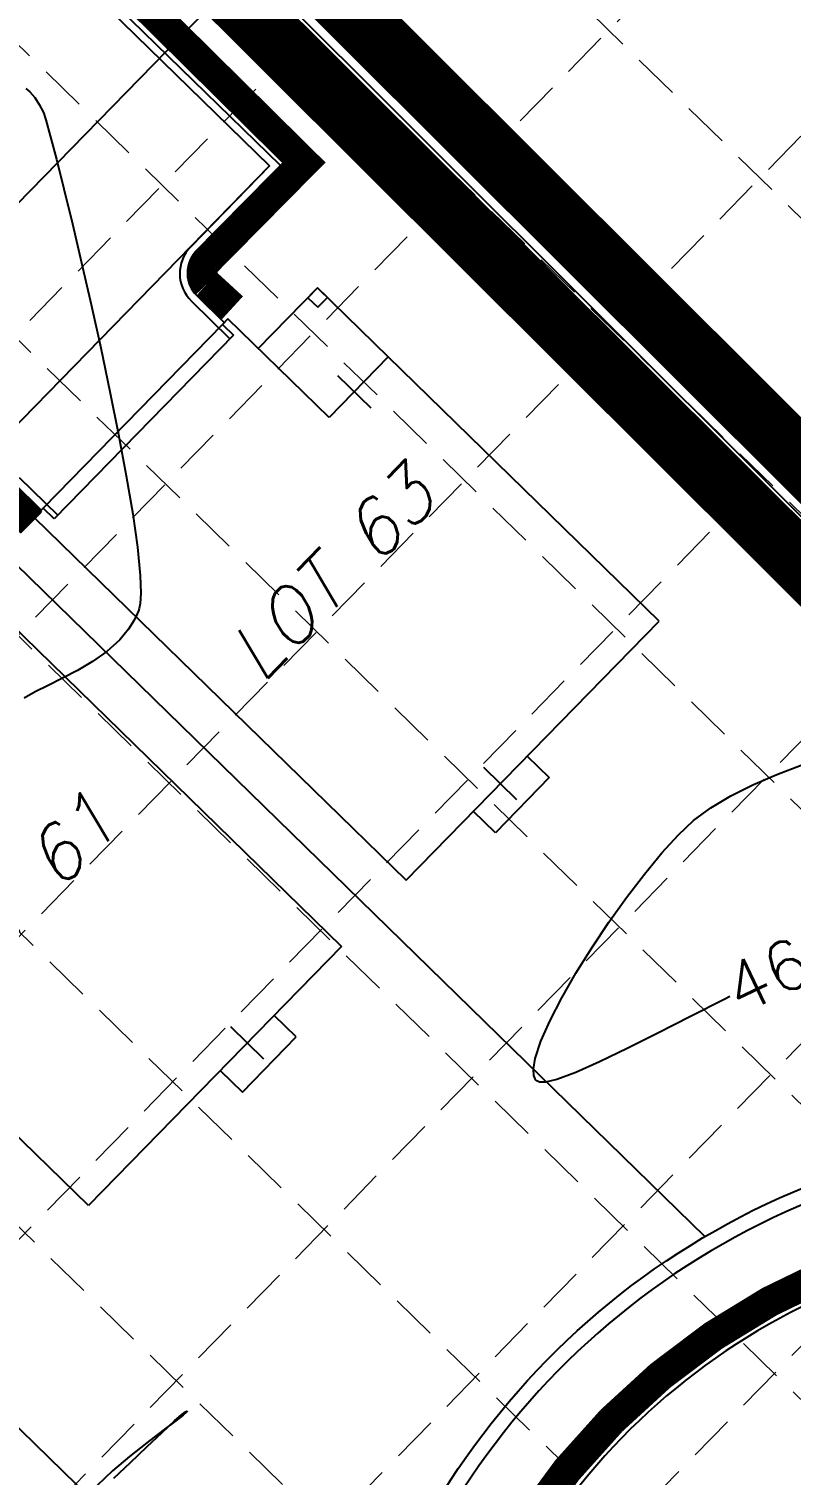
# Model space of a CAD drawing. Header units: feet. Extents: x -15 to 992, y 1644 to 2657.
# Drawn here: x 611.1 to 660.5, y 2436.6 to 2530.5 of the extents above; entities that cross this region are included whole.
import ezdxf
from ezdxf.enums import TextEntityAlignment as Align

# ---------------------------------------------------------------- set-up
doc = ezdxf.new("R2010")
doc.units = ezdxf.units.FT
doc.header["$LTSCALE"] = 30
doc.header["$MEASUREMENT"] = 0
for name, pattern in [('HIDDEN', [0.375, 0.25, -0.125]), ('HIDDEN2', [0.1875, 0.125, -0.0625]), ('x500106ebs$0$PHANTOM', [2.5, 1.25, -0.25, 0.25, -0.25, 0.25, -0.25]), ('x500106ebs$0$PHANTOM2', [1.25, 0.625, -0.125, 0.125, -0.125, 0.125, -0.125])]:
    doc.linetypes.add(name, pattern=pattern)
for name, color, linetype in [('CONTOURS', 35, 'x500106ebs$0$PHANTOM2'), ('EROSION BLANKET', 84, 'Continuous'), ('GRID', 254, 'HIDDEN'), ('LIMITS OF DISTURBANCE', 1, 'Continuous'), ('SILT FENCE', 200, 'Continuous'), ('x500106ebs$0$3-LOT-LINES', 251, 'x500106ebs$0$PHANTOM2'), ('x500106ebs$0$BND-LINES', 251, 'x500106ebs$0$PHANTOM'), ('x500106ebs$0$ROW', 251, 'x500106ebs$0$PHANTOM2'), ('x500106pbs$0$1-CURB-BACK', 1, 'Continuous'), ('x500106pbs$0$1-CURB-FACE', 1, 'Continuous'), ('x500106pbs$0$3-BLDG', 16, 'HIDDEN2'), ('x500106pbs$0$3-CURB-BACK', 16, 'HIDDEN2'), ('x500106pbs$0$3-CURB-FACE', 16, 'HIDDEN2'), ('x500106pbs$0$3-ESMT-SHARED', 16, 'HIDDEN2'), ('x500106pbs$0$3-TEXT-LOT-30', 16, 'HIDDEN2'), ('x500106pbs$0$AREA-PAVEMENT', 30, 'Continuous'), ('x500106pbs$0$AREA-SIDEWALK', 190, 'Continuous')]:
    doc.layers.add(name, color=color, linetype=linetype)
doc.styles.add('x500106eto$0$L60', font='simplex', dxfattribs={"height": 1.8})
doc.styles.add('x500106pbs$0$SLANT 80', font='simplex', dxfattribs={"oblique": 15, "height": 2.4})

msp = doc.modelspace()

# ---------------------------------------------------------------- linework, layer by layer
at = {"layer": 'CONTOURS', "lineweight": -3}
for p, q in [((610.89, 2526.604, 469), (611.162, 2526.395, 469)), ((611.162, 2526.395, 469), (611.472, 2526.026, 469)), ((611.472, 2526.026, 469), (611.759, 2525.568, 469)), ((611.759, 2525.568, 469), (612.034, 2525.057, 469)), ((612.034, 2525.057, 469), (612.191, 2524.585, 469)), ((612.191, 2524.585, 469), (612.48, 2523.549, 469)), ((612.48, 2523.549, 469), (612.877, 2522.026, 469)), ((612.877, 2522.026, 469), (613.363, 2520.092, 469)), ((613.363, 2520.092, 469), (613.915, 2517.823, 469)), ((613.915, 2517.823, 469), (614.512, 2515.297, 469)), ((614.512, 2515.297, 469), (615.132, 2512.59, 469)), ((615.132, 2512.59, 469), (615.753, 2509.779, 469)), ((615.753, 2509.779, 469), (616.355, 2506.94, 469)), ((616.355, 2506.94, 469), (616.916, 2504.15, 469)), ((616.916, 2504.15, 469), (617.414, 2501.485, 469)), ((617.414, 2501.485, 469), (617.827, 2499.023, 469)), ((617.827, 2499.023, 469), (618.135, 2496.84, 469)), ((618.135, 2496.84, 469), (618.315, 2495.011, 469)), ((618.315, 2495.011, 469), (618.353, 2493.856, 469)), ((618.353, 2493.856, 469), (618.312, 2493.195, 469)), ((618.12, 2492.515, 469), (617.92, 2492.106, 469)), ((618.207, 2492.728, 469), (618.12, 2492.515, 469)), ((618.249, 2492.861, 469), (618.207, 2492.728, 469)), ((618.312, 2493.195, 469), (618.249, 2492.861, 469)), ((617.561, 2491.535, 469), (616.988, 2490.845, 469)), ((617.92, 2492.106, 469), (617.561, 2491.535, 469)), ((616.988, 2490.845, 469), (616.15, 2490.086, 469)), ((616.15, 2490.086, 469), (615.22, 2489.428, 469)), ((614.244, 2488.852, 469), (613.267, 2488.343, 469)), ((615.22, 2489.428, 469), (614.244, 2488.852, 469)), ((612.336, 2487.884, 469), (611.494, 2487.457, 469)), ((613.267, 2488.343, 469), (612.336, 2487.884, 469)), ((611.494, 2487.457, 469), (610.788, 2487.048, 469)), ((658.067, 2481.434, 469), (659.607, 2482.099, 469)), ((659.607, 2482.099, 469), (661.203, 2482.711, 469)), ((656.627, 2480.717, 469), (658.067, 2481.434, 469)), ((655.33, 2479.945, 469), (656.627, 2480.717, 469)), ((654.218, 2479.118, 469), (655.33, 2479.945, 469)), ((653.233, 2478.189, 469), (654.218, 2479.118, 469)), ((652.156, 2477.014, 469), (653.233, 2478.189, 469)), ((651.021, 2475.642, 469), (652.156, 2477.014, 469)), ((649.861, 2474.126, 469), (651.021, 2475.642, 469)), ((648.712, 2472.514, 469), (649.861, 2474.126, 469)), ((647.607, 2470.858, 469), (648.712, 2472.514, 469)), ((646.581, 2469.209, 469), (647.607, 2470.858, 469)), ((645.668, 2467.615, 469), (646.581, 2469.209, 469)), ((644.901, 2466.13, 469), (645.668, 2467.615, 469)), ((656.243, 2467.526, 469), (654.017, 2466.397, 469)), ((656.567, 2467.687, 469), (656.243, 2467.526, 469)), ((644.316, 2464.801, 469), (644.901, 2466.13, 469)), ((654.017, 2466.397, 469), (651.886, 2465.312, 469)), ((651.886, 2465.312, 469), (649.902, 2464.315, 469)), ((643.946, 2463.681, 469), (644.316, 2464.801, 469)), ((649.902, 2464.315, 469), (648.116, 2463.453, 469)), ((643.828, 2462.969, 469), (643.946, 2463.681, 469)), ((648.116, 2463.453, 469), (646.581, 2462.771, 469)), ((643.855, 2462.559, 469), (643.828, 2462.969, 469)), ((643.931, 2462.351, 469), (643.855, 2462.559, 469)), ((643.988, 2462.268, 469), (643.931, 2462.351, 469)), ((644.049, 2462.213, 469), (643.988, 2462.268, 469)), ((645.346, 2462.316, 469), (644.611, 2462.146, 469)), ((646.581, 2462.771, 469), (645.346, 2462.316, 469)), ((644.223, 2462.146, 469), (644.049, 2462.213, 469)), ((644.611, 2462.146, 469), (644.223, 2462.146, 469)), ((621.025, 2440.567, 469), (621.255, 2440.745, 469)), ((621.303, 2440.705, 469), (621.097, 2440.527, 469)), ((621.255, 2440.745, 469), (621.338, 2440.79, 469)), ((621.356, 2440.771, 469), (621.303, 2440.705, 469)), ((621.338, 2440.79, 469), (621.356, 2440.788, 469)), ((621.356, 2440.788, 469), (621.356, 2440.771, 469)), ((619.731, 2439.401, 469), (620.546, 2440.15, 469)), ((620.622, 2440.16, 469), (619.779, 2439.526, 469)), ((620.546, 2440.15, 469), (621.025, 2440.567, 469)), ((621.097, 2440.527, 469), (620.622, 2440.16, 469)), ((619.779, 2439.526, 469), (618.749, 2438.741, 469)), ((618.749, 2438.478, 469), (619.731, 2439.401, 469)), ((618.749, 2438.741, 469), (617.632, 2437.852, 469)), ((617.682, 2437.464, 469), (618.749, 2438.478, 469)), ((617.632, 2437.852, 469), (616.527, 2436.908, 469)), ((616.609, 2436.443, 469), (617.682, 2437.464, 469)), ((616.527, 2436.908, 469), (615.534, 2435.955, 469))]:
    msp.add_line(p, q, dxfattribs=at)
at = {"layer": 'EROSION BLANKET', "linetype": 'Continuous', "const_width": 2}
for points in [[(594.239, 2524.087), (595.615, 2522.714, 0.493359), (598.156, 2522.944), (612.462, 2538.088), (628.926, 2521.803), (622.643, 2515.439, 0.407906), (622.636, 2513.918), (624.307, 2512.386)], [(607.495, 2494.557), (605.739, 2496.251, -0.450509), (605.808, 2497.85), (608.124, 2500.203, -0.44047), (609.526, 2500.152), (611.273, 2498.429)], [(663.641, 2298.132), (661.875, 2296.281, -0.420548), (660.549, 2296.264), (653.226, 2303.491, -0.434317), (653.265, 2304.9), (667.376, 2319.103), (658.996, 2327.244), (645.024, 2312.759, -0.44435), (643.675, 2312.803), (637.807, 2318.572, -0.405466), (637.396, 2336.044), (655.515, 2355.514, -0.219881), (683.122, 2364.682, 2.305264), (636.062, 2409.216, -0.146468), (631.091, 2387.94)]]:
    msp.add_lwpolyline(points, format="xyb", dxfattribs=at)
at = {"layer": 'GRID', "color": 252, "linetype": 'HIDDEN', "lineweight": 0, "ltscale": 0.4}
for p, q in [((570.201, 2607.042), (913.719, 2271.633)), ((560.619, 2597.228), (904.137, 2261.819)), ((551.038, 2587.414), (894.555, 2252.006)), ((541.456, 2577.601), (884.973, 2242.192)), ((73.564, 1960.969), (667.642, 2569.409)), ((531.874, 2567.787), (875.391, 2232.379)), ((83.378, 1951.388), (677.455, 2559.827)), ((522.292, 2557.974), (865.809, 2222.565)), ((93.191, 1941.806), (687.269, 2550.245)), ((512.71, 2548.16), (856.227, 2212.751)), ((103.005, 1932.224), (697.082, 2540.663)), ((112.818, 1922.642), (706.896, 2531.081)), ((122.632, 1913.06), (716.71, 2521.499)), ((132.445, 1903.478), (726.523, 2511.917))]:
    msp.add_line(p, q, dxfattribs=at)
at = {"layer": 'LIMITS OF DISTURBANCE', "linetype": 'HIDDEN', "ltscale": 3, "const_width": 4}
msp.add_lwpolyline([(99.878, 2101.043), (546.249, 2554.888), (555.133, 2546.709), (591.983, 2571.479), (859.158, 2305.026), (375.426, 1810.86), (93.595, 2088.414), (90.241, 2091.346)], close=True, dxfattribs=at)
at = {"layer": 'SILT FENCE', "linetype": 'Continuous', "const_width": 4}
msp.add_lwpolyline([(836.865, 2320.69), (591.671, 2565.103), (554.584, 2540.813), (546.803, 2548.482), (96.557, 2091.614)], dxfattribs=at)
at = {"layer": 'x500106ebs$0$3-LOT-LINES', "color": 7, "linetype": 'Continuous'}
for points in [[(515.436, 2421.88), (625.409, 2534.58)], [(598.603, 2507.109), (654.955, 2452.121)], [(570.667, 2478.481), (631.417, 2419.201)]]:
    msp.add_lwpolyline(points, dxfattribs=at)
at = {"layer": 'x500106ebs$0$BND-LINES', "color": 7, "linetype": 'Continuous'}
msp.add_lwpolyline([(549.721, 2548.461), (554.794, 2543.48), (591.891, 2568.021), (715.693, 2444.446)], dxfattribs=at)
at = {"layer": 'x500106ebs$0$ROW', "color": 7, "linetype": 'Continuous'}
msp.add_lwpolyline([(220.973, 1978.361), (623.269, 2390.633, 0.199074), (630.374, 2408.415, -2.41634), (680.951, 2359.061, 0.199074), (663.349, 2351.523), (261.053, 1939.251)], format="xyb", dxfattribs=at)
at = {"layer": 'x500106pbs$0$1-CURB-BACK', "color": 7, "linetype": 'Continuous'}
msp.add_arc((680.37, 2409.058), 43.5, 268.66488, 182.73845, dxfattribs=at)
at = {"layer": 'x500106pbs$0$1-CURB-FACE', "color": 7, "linetype": 'Continuous'}
msp.add_arc((680.37, 2409.058), 43, 268.66488, 182.73845, dxfattribs=at)
at = {"layer": 'x500106pbs$0$3-BLDG', "color": 7, "linetype": 'Continuous'}
for p, q in [((625.973, 2509.743), (629.814, 2513.679)), ((629.814, 2513.679), (629.189, 2513.038)), ((629.189, 2513.038), (629.83, 2512.412)), ((629.814, 2513.679), (634.407, 2509.198)), ((630.456, 2513.054), (629.814, 2513.679)), ((629.83, 2512.412), (630.456, 2513.054)), ((623.656, 2511.306), (612.016, 2499.377)), ((623.656, 2511.306), (612.016, 2499.377)), ((624.005, 2511.663), (623.656, 2511.306)), ((623.656, 2511.306), (624.372, 2510.607)), ((630.566, 2505.261), (624.005, 2511.663)), ((624.372, 2510.607), (612.732, 2498.679)), ((634.407, 2509.198), (630.566, 2505.261)), ((651.972, 2492.058), (634.407, 2509.198)), ((631.122, 2507.979), (633.269, 2505.884)), ((612.016, 2499.377), (611.434, 2498.781)), ((612.732, 2498.679), (612.016, 2499.377)), ((611.434, 2498.781), (635.559, 2475.239)), ((607.244, 2494.486), (631.369, 2470.945)), ((635.559, 2475.239), (651.972, 2492.058)), ((643.416, 2483.291), (644.848, 2481.894)), ((642.744, 2480.454), (640.597, 2482.549)), ((644.848, 2481.894), (641.356, 2478.315)), ((641.356, 2478.315), (639.924, 2479.712)), ((614.957, 2454.125), (597.392, 2471.265)), ((631.369, 2470.945), (614.957, 2454.125)), ((628.436, 2465.075), (627.004, 2466.471)), ((626.332, 2463.635), (624.185, 2465.73)), ((624.944, 2461.496), (628.436, 2465.075)), ((623.512, 2462.893), (624.944, 2461.496))]:
    msp.add_line(p, q, dxfattribs=at)
at = {"layer": 'x500106pbs$0$3-CURB-BACK', "color": 7, "linetype": 'Continuous'}
for p, q in [((627.419, 2521.605), (612.389, 2536.272)), ((627.419, 2521.605), (621.948, 2515.999)), ((621.983, 2513.171), (623.772, 2511.425)), ((611.9, 2499.258), (610.11, 2501.004))]:
    msp.add_line(p, q, dxfattribs=at)
msp.add_arc((623.38, 2514.602), 2, 135.70167, 225.70167, dxfattribs=at)
at = {"layer": 'x500106pbs$0$3-CURB-FACE', "color": 7, "linetype": 'Continuous'}
for p, q in [((612.398, 2535.565), (626.712, 2521.597)), ((626.712, 2521.597), (621.59, 2516.348)), ((621.634, 2512.813), (624.139, 2510.369)), ((610.459, 2501.362), (612.964, 2498.917))]:
    msp.add_line(p, q, dxfattribs=at)
msp.add_arc((623.38, 2514.602), 2.5, 135.70167, 225.70167, dxfattribs=at)
at = {"layer": 'x500106pbs$0$3-ESMT-SHARED', "color": 7, "linetype": 'Continuous'}
for p, q in [((626.712, 2521.597), (612.398, 2535.565)), ((585.507, 2479.37), (626.712, 2521.597))]:
    msp.add_line(p, q, dxfattribs=at)
at = {"layer": 'x500106pbs$0$AREA-PAVEMENT', "color": 7, "linetype": 'Continuous'}
msp.add_arc((680.37, 2409.058), 43.5, 268.66488, 182.73845, dxfattribs=at)
at = {"layer": 'x500106pbs$0$AREA-SIDEWALK', "color": 7}
for radius in [49, 45]:
    msp.add_arc((680.37, 2409.058), radius, 270.66602, 180.73732, dxfattribs=at)

# ---------------------------------------------------------------- texts
at = {"layer": 'CONTOURS', "style": 'x500106eto$0$L60'}
msp.add_text("469'", height=3.2, rotation=25.47265, dxfattribs=at).set_placement((657.199, 2466.454, 469))
at = {"layer": 'x500106pbs$0$3-TEXT-LOT-30', "color": 7, "style": 'x500106pbs$0$SLANT 80', "oblique": 15}
for s, p in [('LOT 63', (631.988, 2493.885)), ('LOT 61', (611.386, 2472.771))]:
    msp.add_text(s, height=3.5, rotation=45.70167, dxfattribs=at).set_placement(p, align=Align.CENTER)

doc.saveas('drawing.dxf')
